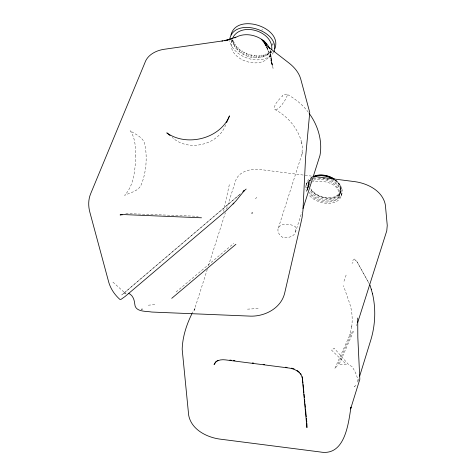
<?xml version="1.0" encoding="UTF-8"?>
<svg xmlns="http://www.w3.org/2000/svg" width="476" height="476" viewBox="0 0 476 476"><rect width="100%" height="100%" fill="white"/><g stroke="black" fill="none" stroke-linecap="round" stroke-linejoin="round"><path stroke-width="0.36" stroke-dasharray="2.38 1.78" d="M232.044 40.121C224.642 60.803 267.339 73.471 271.374 50.986M270.951 51.247C260.997 64.611 233.436 55.87 232.699 39.312M270.481 51.325L271.974 64.236L270.314 53.074L272.343 65.593L270.148 54.829L270.481 51.325L270.142 50.099M295.584 231.848L295.31 226.481L289.705 224.327L283.97 224.255A11.924 7.777 17.7 0 0 277.877 229.866C277.853 233.288 280.406 235.983 283.125 237.714C287.659 237.845 294.245 237.096 295.584 231.848L301.683 212.736M223.559 211.386L229.628 183.242M357.226 323.4L356.589 325.995L357.042 324.578M307.317 189.626L308.573 185.301L306.931 190.965L308.573 185.301M358.803 378.932L357.708 382.478C358.113 376.677 354.87 371.393 352.127 366.532L349.081 365.163L334.223 348.289L331.433 350.003L346.403 364.42L342.845 364.116L338.989 364.711L353.716 330.856L352.323 331.695L337.377 365.562L334.783 368.614L350.33 333.896L349.777 335.199L351.776 326.637L351.591 327.803C352.775 319.533 352.246 310.941 349.527 303.016L343.458 285.618M232.532 41.061L232.925 39.823M233.038 42.899L234.222 39.187M233.543 44.738L234.727 41.025M234.692 46.535L235.876 42.828M235.84 48.338L237.024 44.625M237.548 49.974L238.732 46.267M239.261 51.616L240.445 47.909M241.415 52.985L242.599 49.272M243.569 54.353L244.753 50.64M246.021 55.353L247.205 51.646M248.472 56.358L249.656 52.646M251.06 56.924L252.244 53.217M261.865 30.44L262.258 29.203M253.643 57.495L254.827 53.782M256.183 57.59L257.367 53.883M258.718 57.685L259.902 53.978M261.038 57.304L262.222 53.598M263.359 56.924L264.543 53.211M265.305 56.085L266.489 52.378M267.25 55.252L268.434 51.545M268.684 54.02L269.868 50.313M272.51 44.964L273.099 43.114M270.124 52.788L271.308 49.082M272.736 45.482L273.129 44.244M207.304 269.321L194.196 310.394L195.142 308.097L192.262 313.125M208.434 265.781L225.386 212.671M226.516 209.131L235.555 180.803C239.142 170.586 251.852 168.373 261.33 169.658L303.771 175.108M278.389 227.933L302.486 152.427L301.998 154.289L302.302 146.721L301.683 142.574L301.968 143.877C298.684 129.079 288.176 116.489 274.866 109.492C273.254 105.029 277.871 101.245 280.281 98.145M306.074 185.17L306.812 182.855M309.055 181.755L307.157 187.693L308.644 184.724L310.055 183.32M327.845 178.268L327.446 179.517L322.787 178.494M340.721 191.584L338.775 197.701C341.822 183.153 322.49 179.392 312.262 181.933M341.185 196.07L341.923 193.756M343.993 281.256L346.457 274.122M284.434 94.629L286.094 94.117L287.677 94.653L285.392 99.621L282.024 104.637A11.924 3.415 -57.4 0 1 275.711 109.783L274.866 109.492M225.707 124.742C218.615 145.198 187.865 152.272 172.258 137.403M231.229 42.685L232.609 40.115M273.688 52.366C262.704 67.396 233.234 57.965 229.622 40.686M352.032 263.424L352.99 262.347M255.41 198.843L256.814 197.338M352.698 260.503L354.572 258.944M272.278 51.836C259.343 61.101 237.691 54.234 231.58 39.782M123.689 293.353L240.166 194.059M240.529 193.857L121.779 294.977L124.974 293.079L127.134 293.032M176.12 291.955L233.859 243.319M355.774 260.634L355.399 260.866L354.87 259.366M125.807 213.54L198.189 216.306M148.286 305.193L156.146 304.521M247.484 309.15L258.504 308.519M318.658 178.345L320.723 178.423M305.164 175.287L311.429 176.09M287.677 94.653C296.054 99.317 303.611 105.517 309.162 113.383M112.901 282.095L126.063 293.948M265.965 46.226L267.952 49.325L266.982 47.35M356.494 260.783L369.626 284.481M357.274 262.169L368.942 283.184M266.358 46.737L268.684 52.039L267.298 47.909M267.25 47.903L273.075 68.306L270.148 54.829M335.485 180.154A16.583 10.811 17.7 0 1 334.92 197.135A16.583 10.811 17.7 0 1 310.638 189.371M309.168 186.396A16.583 10.811 17.7 0 1 311.685 177.965M335.128 180.374A16.023 10.448 17.7 0 1 334.259 196.897A16.023 10.448 17.7 0 1 310.751 188.71M309.335 184.67A16.023 10.448 17.7 0 1 311.899 178.446M335.711 180.017A16.928 11.037 17.7 0 1 335.134 197.356A16.928 11.037 17.7 0 1 310.34 189.43M308.835 186.39A16.928 11.037 17.7 0 1 311.923 177.393M313.273 180.279A16.583 10.811 17.7 0 1 336.853 186.586A16.583 10.811 17.7 0 1 331.677 201.663A16.583 10.811 17.7 0 1 309.001 192.732M307.734 189.745A16.583 10.811 17.7 0 1 310.423 181.915M327.06 179.131A18.385 11.989 17.7 0 1 338.537 200.051A18.385 11.989 17.7 0 1 308.787 194.892M306.711 191.644A18.385 11.989 17.7 0 1 311.215 179.571M313.642 178.643A18.385 11.989 17.7 0 1 320.407 177.935M323.061 178.208A18.385 11.989 17.7 0 1 325.072 178.595M333.973 179.601A18.385 11.989 17.7 0 1 337.175 199.158A18.385 11.989 17.7 0 1 309.525 192.578M307.448 189.329A18.385 11.989 17.7 0 1 311.953 177.256M331.451 179.571A16.583 10.811 17.7 0 1 335.663 198.224A16.583 10.811 17.7 0 1 309.739 190.418M308.644 188.032A16.583 10.811 17.7 0 1 311.161 179.601M313.375 178.244A16.583 10.811 17.7 0 1 315.356 177.506M135.827 155.212C135.035 168.915 134.518 184.896 124.545 195.404C130.787 192.256 139.486 191.185 141.729 183.415C144.115 177.447 145.281 171.104 145.924 164.738C146.382 158.312 146.299 151.826 144.978 145.501C144.174 137.374 135.827 134.762 130.097 130.668C135.339 137.629 135.41 146.87 135.827 155.212M282.411 95.908L281.786 96.503L282.821 95.605L282.411 95.908M355.899 385.59L354.132 386.744L355.899 385.59"/><path stroke-width="0.71" d="M229.813 38.675C234.811 16.38 280.959 30.684 274.009 51.777M230.997 34.968C236.298 12.441 283.012 27.209 274.872 48.653M271.778 49.7C273.599 31.523 241.6 21.39 232.865 37.562M359.678 376.099L370.614 340.649C375.368 325.417 376.07 308.9 372.422 293.347M214.188 364.271L214.069 364.64L215.985 361.57M303.039 208.488L319.985 155.39C322.627 140.658 317.891 125.289 309.162 113.383M357.714 322.46L386.762 230.836L387.256 225.451L385.382 205.079C382.912 191.191 368.091 183.558 355.263 181.713L312.821 176.269M226.576 122.695L229.486 115.87C220.221 138.855 186.544 147.096 166.802 132.846L170.075 135.577M222.756 40.9L163.905 49.325C155.961 50.557 147.441 54.853 144.805 62.981L90.666 193.726C88.203 199.569 88.203 206.233 89.875 212.296L108.849 282.595C110.843 289.128 114.841 294.947 119.94 299.452L121.196 299.255L125.069 296.5L226.451 210.428L235.882 201.015L243.248 191.923M191.953 313.696C186.467 324.745 182.57 336.865 182.177 349.259L188.657 415.12C191.197 429.346 206.376 437.158 219.513 439.056L320.08 451.962C344.779 456.567 348.384 424.175 350.967 407.063L350.604 408.932L359.826 379.295L357.827 337.49L357.714 318.016M214.48 363.658C216.651 359.981 221.507 359.368 225.38 359.874L289.128 368.055C294.769 368.811 301.344 372.155 302.337 378.301L306.919 427.638L306.943 423.557M233.061 204.067L233.936 203.151M234.799 37.955C246.223 30.589 264.525 36.402 269.803 48.873M242.778 191.941L246.175 189.055M171.735 298.333L235.894 244.295M216.949 360.868L218.067 360.29M235.757 37.134L224.809 40.799L229.563 39.585M122.165 214.414L120.089 214.932L124.182 214.593L201.491 217.794M221.905 41.091L232.877 38.687M229.843 360.058L231.294 360.249M233.466 360.528L234.918 360.713M252.304 362.944L253.75 363.128M263.168 364.336L264.614 364.521M285.624 367.222L287.076 367.407M291.592 368.138L292.645 368.418M293.156 368.597L294.18 368.965M128.413 293.234C132.739 294.936 134.399 299.749 134.762 304.039C135.196 312.298 146.055 310.977 151.832 312.048L248.859 316.064C264.085 317.141 281.322 308.496 284.773 292.663L300.772 223.53L302.093 217.449L302.938 210.505L305.604 157.282L309.745 112.443L300.695 78.921C298.88 72.602 294.471 67.408 289.42 63.367L265.144 44.53L265.834 45.131M297.024 370.423L299.416 372.28M261.592 39.401L265.989 45.19M300.386 373.315L301.183 374.398M266.013 45.375L263.746 40.769L265.781 45.41M266.608 45.851L265.459 42.412L266.578 45.845M370.007 285.094L372.565 293.918M371.31 289.105L371.411 289.497M302.212 376.641L302.962 383.079M303.105 384.554L303.468 388.232M303.617 389.701L303.902 392.646M304.051 394.122L304.408 397.799M304.557 399.269L304.842 402.214M304.991 403.684L305.354 407.367M305.497 408.836L306.294 416.934M306.437 418.404L306.8 422.087M313.291 176.905A16.583 10.811 17.7 0 1 333.807 178.976M313.666 176.394A16.928 11.037 17.7 0 1 334.586 179.202M313.125 176.745A18.385 11.989 17.7 0 1 333.396 179.262M142.104 309.091L141.788 309.257L142.104 309.091M244.004 190.578L243.724 191.37L244.265 190.727L244.004 190.578M252.179 212.82L251.977 213.206L252.179 212.82"/></g></svg>
